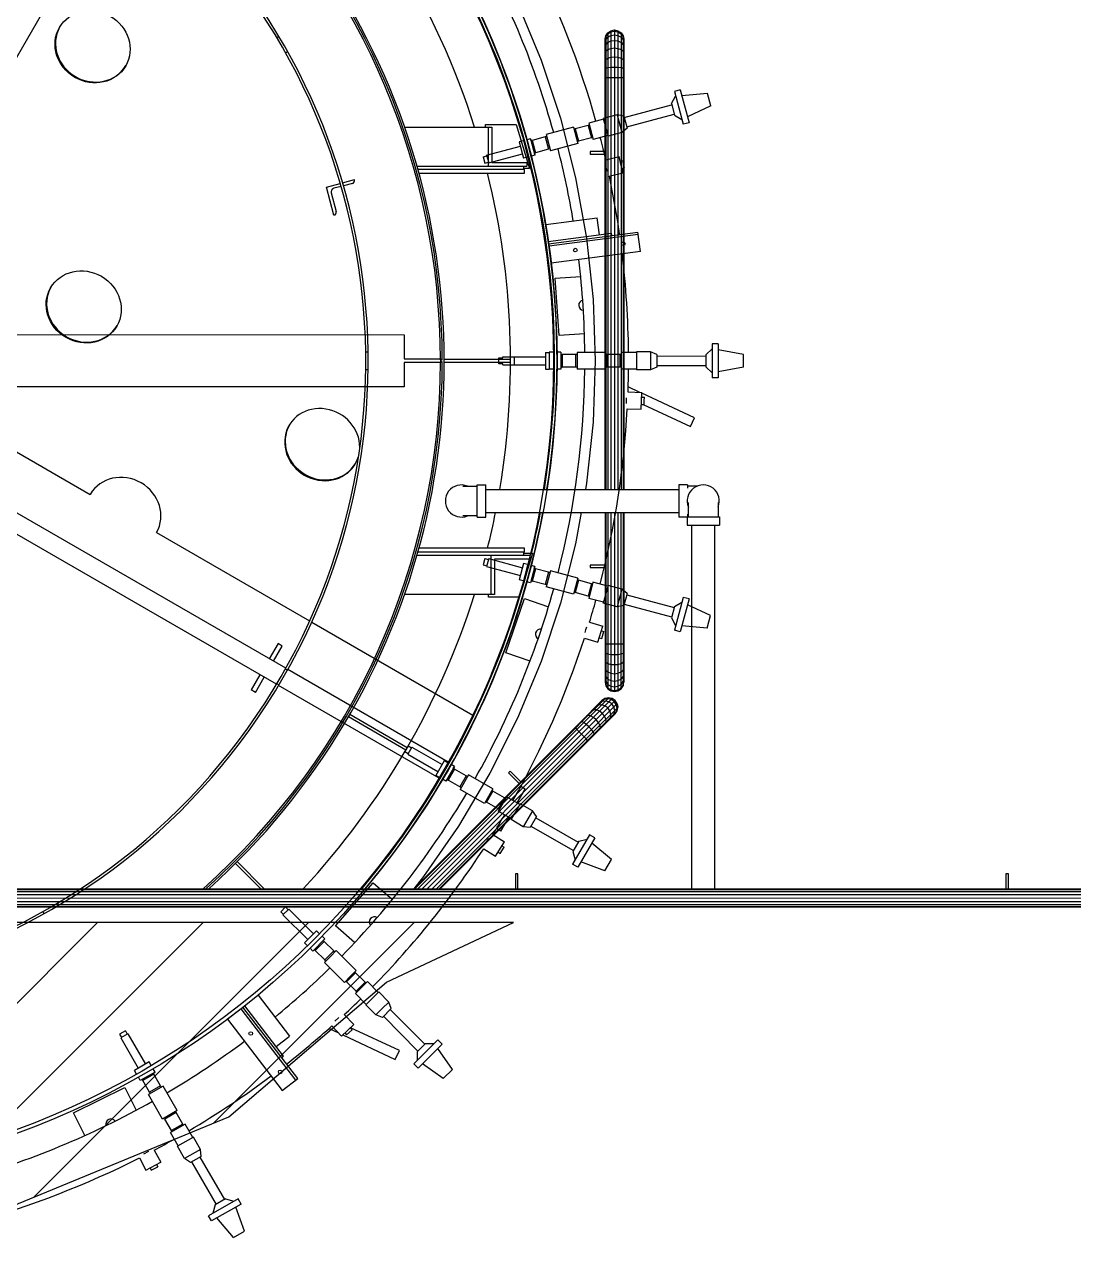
# Model space of a CAD drawing. Header units: metres. Extents: x 0 to 63075, y 0 to 44550.
# Drawn here: x 54205.7 to 54617.4, y 40020.3 to 40502.7 of the extents above; entities that cross this region are included whole.
import ezdxf

# ---------------------------------------------------------------- set-up
doc = ezdxf.new("R2010")
doc.units = ezdxf.units.M
doc.header["$LTSCALE"] = 75
for name, color, linetype in [('GSB', 7, 'Continuous'), ('ML6', 1, 'Continuous'), ('SDM', 7, 'Continuous'), ('SL1', 8, 'Continuous')]:
    doc.layers.add(name, color=color, linetype=linetype)
doc.styles.add('ROMANS', font='ROMANS.SHX')
doc.dimstyles.new('75___1-75', dxfattribs={"dimscale": 75, "dimtxt": 2.5, "dimasz": 2, "dimexe": 1.5, "dimexo": 1, "dimgap": 0.5, "dimtad": 1, "dimdec": 0, "dimzin": 12, "dimtxsty": 'ROMANS', "dimcen": 0, "dimclrd": 256, "dimclre": 256, "dimclrt": 3, "dimazin": 3, "dimtfac": 1, "dimtdec": 0, "dimtmove": 0, "dimatfit": 0, "dimfxl": 1, "dimlwd": -1, "dimlwe": -1, "dimarcsym": 0})

# ---------------------------------------------------------------- blocks, each defined once
blk = doc.blocks.new('A$C6bae614f')
at = {"layer": 'SL1'}
h = blk.add_hatch(dxfattribs=at)
h.set_pattern_fill('_USER', color=256, scale=195, angle=44.9981, style=0, pattern_type=0)
h.set_pattern_definition([(44.99813, (326091.56, -18363.04), (-137.8813, 137.89033), [])])
h.paths.add_polyline_path([(376406.8, 42185.9), (372018.9, 42186), (372785.1, 41875.4), (373361, 41489.1), (374114.6, 41350), (374938.5, 41379.9), (375662.7, 41677.5), (376074.4, 42029.7)])
for p, q in [((375654.2, 45394.7), (373905.1, 42365.4)), ((376417.1, 44588.9), (376478.5, 44440.5)), ((375793.5, 44501.8), (375788, 44498.6)), ((376646, 44494.6), (376647.8, 44503.9)), ((376646, 44492.1), (376647.8, 44501.2)), ((376647.8, 44503.9), (376647.8, 43317.8)), ((376647.8, 44503.9), (376653.1, 44511.8)), ((376647.8, 44501.2), (376653.1, 44508.9)), ((376647.8, 44493.1), (376653.1, 44500.2)), ((376653.1, 44511.8), (376661.1, 44517.1)), ((376653.1, 44508.9), (376661.1, 44514)), ((376653.1, 44511.8), (376653.1, 43317.8)), ((376653.1, 44500.2), (376661.1, 44505)), ((376661.1, 44517.1), (376661, 43317.8)), ((376661.1, 44517.1), (376670.4, 44519)), ((376661.1, 44514), (376670.4, 44515.8)), ((376661.1, 44505), (376670.4, 44506.6)), ((376670.4, 44519), (376679.7, 44517.1)), ((376670.4, 44519), (376670.4, 43317.8)), ((376670.4, 44515.8), (376679.7, 44514)), ((376670.4, 44506.6), (376679.7, 44505)), ((376679.7, 44517.1), (376687.6, 44511.8)), ((376679.7, 44517.1), (376679.7, 43317.8)), ((376679.7, 44514), (376687.6, 44508.9)), ((376679.7, 44505), (376687.6, 44500.2)), ((376687.6, 44511.8), (376692.9, 44503.9)), ((376687.6, 44508.9), (376687.6, 44511.8)), ((376687.6, 44508.9), (376692.9, 44501.2)), ((376687.6, 44508.9), (376687.6, 43317.8)), ((376687.6, 44500.2), (376692.9, 44493.1)), ((376692.9, 44503.9), (376694.8, 44494.6)), ((376692.9, 44501.2), (376692.9, 44503.9)), ((376692.9, 44501.2), (376692.9, 43317.8)), ((376692.9, 44501.2), (376694.8, 44492.1)), ((376646, 44494.6), (376646, 44492.1)), ((376646, 44484.7), (376647.8, 44493.1)), ((376646, 43317.8), (376646, 44492.1)), ((376646, 44472.8), (376647.8, 44480.1)), ((376647.8, 44480.1), (376653.1, 44486.2)), ((376647.8, 44462.7), (376653.1, 44467.7)), ((376653.1, 44486.2), (376661.1, 44490.4)), ((376653.1, 44467.7), (376661.1, 44471)), ((376661.1, 44490.4), (376670.4, 44491.8)), ((376661.1, 44471), (376670.4, 44472.1)), ((376670.4, 44491.8), (376679.7, 44490.4)), ((376670.4, 44472.1), (376679.7, 44471)), ((376679.7, 44490.4), (376687.6, 44486.2)), ((376679.7, 44471), (376687.6, 44467.7)), ((376687.6, 44486.2), (376692.9, 44480.1)), ((376687.6, 44467.7), (376692.9, 44462.7)), ((376692.9, 44493.1), (376694.8, 44484.7)), ((376692.9, 44480.1), (376694.8, 44472.8)), ((376694.8, 44492.1), (376694.8, 44494.6)), ((376694.8, 44492.1), (376694.8, 43317.8)), ((375810.5, 44459.6), (375816, 44462.8)), ((376478.5, 44440.5), (376529.2, 44288.1)), ((376646, 44456.9), (376647.8, 44462.7)), ((376646, 44438), (376647.8, 44442)), ((376647.8, 44442), (376653.1, 44445.4)), ((376653.1, 44445.4), (376661.1, 44447.7)), ((376661.1, 44447.7), (376670.4, 44448.5)), ((376670.4, 44448.5), (376679.7, 44447.7)), ((376679.7, 44447.7), (376687.6, 44445.4)), ((376687.6, 44445.4), (376692.9, 44442)), ((376692.9, 44462.7), (376694.8, 44456.9)), ((376692.9, 44442), (376694.8, 44438)), ((376646, 44416.8), (376647.8, 44418.9)), ((376647.8, 44418.9), (376653.1, 44420.7)), ((376653.1, 44420.7), (376661.1, 44421.8)), ((376661.1, 44421.8), (376670.4, 44422.2)), ((376670.4, 44422.2), (376679.7, 44421.8)), ((376679.7, 44421.8), (376687.6, 44420.7)), ((376687.6, 44420.7), (376692.9, 44418.9)), ((376692.9, 44418.9), (376694.8, 44416.8)), ((376646, 44394.6), (376694.8, 44394.6)), ((376819.2, 44326.4), (376830.5, 44345.9)), ((376842.4, 44362.6), (376827.1, 44358.5)), ((376827.1, 44358.5), (376850.1, 44272.6)), ((376842.4, 44362.6), (376865.4, 44276.7)), ((376913.3, 44352.9), (376846.6, 44347.1)), ((376922, 44320.5), (376913.3, 44352.9)), ((376696.2, 44290.3), (376819.9, 44323.7)), ((376819.2, 44326.4), (376827.3, 44296.4)), ((376922, 44320.5), (376861.3, 44292.2)), ((376333.7, 44272.1), (376413.7, 44272.1)), ((376333.7, 44265), (376333.7, 44272.1)), ((376413.7, 44272.1), (376448.7, 44157.1)), ((376529.2, 44288.1), (376569, 44132.4)), ((376641.9, 44285.6), (376603.1, 44275.2)), ((376603.1, 44275.2), (376614.5, 44232.7)), ((376677.2, 44297), (376641.4, 44287.4)), ((376641.4, 44287.4), (376653.7, 44241.3)), ((376677.2, 44297), (376689.6, 44250.9)), ((376695.2, 44294), (376677.2, 44297)), ((376695.2, 44294), (376703.7, 44262.5)), ((376702.7, 44266.2), (376826.5, 44299.1)), ((376827.3, 44296.4), (376846.8, 44285.1)), ((376865.4, 44276.7), (376850.1, 44272.6)), ((376121.9, 44265), (376349.6, 44265)), ((376340, 44265), (376340, 44163.4)), ((376349.6, 44265), (376349.6, 44173)), ((376489.7, 44239.3), (376455.8, 44230.3)), ((376493.8, 44240.2), (376489.7, 44239.3)), ((376489.7, 44239.3), (376498.3, 44207.1)), ((376563.5, 44264.6), (376492.3, 44245.5)), ((376492.3, 44245.5), (376503.7, 44203)), ((376563.5, 44264.6), (376574.9, 44222.1)), ((376564.9, 44259.3), (376567.8, 44260.2)), ((376601.6, 44269.3), (376567.8, 44260.2)), ((376567.8, 44260.2), (376576.4, 44228)), ((376604.5, 44269.9), (376601.6, 44269.3)), ((376601.6, 44269.3), (376610.2, 44237)), ((376613.1, 44238), (376610.2, 44237)), ((376653.3, 44243.1), (376614.5, 44232.7)), ((376689.6, 44250.9), (376653.7, 44241.3)), ((376703.7, 44262.5), (376689.6, 44250.9)), ((376336.4, 44192), (376424.6, 44215.6)), ((376432.1, 44229.6), (376421.6, 44226.8)), ((376432.1, 44229.6), (376421.6, 44226.8)), ((376421.6, 44226.8), (376433.1, 44183.8)), ((376451, 44234.7), (376441.3, 44232.1)), ((376451, 44234.7), (376441.3, 44232.1)), ((376451, 44234.7), (376462.5, 44191.7)), ((376452.5, 44229.2), (376451, 44234.7)), ((376452.5, 44229.2), (376455.8, 44230.3)), ((376455.8, 44230.3), (376464.5, 44198)), ((376498.3, 44207.1), (376464.5, 44198)), ((376502.3, 44208.3), (376498.3, 44207.1)), ((376574.9, 44222.1), (376503.7, 44203)), ((376573.5, 44227.4), (376576.4, 44228)), ((376610.2, 44237), (376576.4, 44228)), ((376327.2, 44187.5), (376336.8, 44190.1)), ((376327.2, 44187.5), (376331.7, 44170.7)), ((376336.4, 44192), (376341.9, 44171.4)), ((376341.9, 44171.4), (376430.1, 44195)), ((376443.6, 44186.7), (376433.1, 44183.8)), ((376443.6, 44186.7), (376433.1, 44183.8)), ((376462.5, 44191.7), (376452.8, 44189.1)), ((376462.5, 44191.7), (376452.8, 44189.1)), ((376461.1, 44197.3), (376464.5, 44198)), ((376461.1, 44197.3), (376462.5, 44191.7)), ((376606.9, 44200.9), (376606.9, 44194.6)), ((376646, 44200.9), (376606.9, 44200.9)), ((376606.9, 44194.6), (376646, 44194.6)), ((376647.6, 44179.9), (376682.7, 44188)), ((376692.6, 44145.2), (376682.7, 44188)), ((376685.4, 44176), (376692.3, 44177.6)), ((376694.4, 44168.2), (376692.3, 44177.6)), ((376154.1, 44163.4), (376441.6, 44163.4)), ((376435.4, 44153.9), (376156.8, 44153.9)), ((376159.4, 44144.4), (376435.4, 44144.4)), ((376331.7, 44170.7), (376341.4, 44173.2)), ((376349.6, 44173), (376441.6, 44173)), ((376433, 44163.4), (376433, 44153.9)), ((376448.7, 44157.1), (376433, 44157.1)), ((376435.4, 44144.4), (376435.4, 44153.9)), ((376441.6, 44173), (376441.6, 44163.4)), ((376647.1, 44164.1), (376650.4, 44149.9)), ((376657.1, 44136.9), (376692.6, 44145.2)), ((376689.8, 44157.2), (376696.6, 44158.8)), ((376696.6, 44158.8), (376694.4, 44168.2)), ((375917.5, 44108.2), (375953.9, 44117.9)), ((375956.1, 44110.2), (375937, 44105.1)), ((375960, 44119.6), (375991.1, 44127.9)), ((375985.4, 44118.1), (375962.2, 44111.9)), ((376569, 44132.4), (376597.5, 43974.4)), ((375937.2, 44034.6), (375917.5, 44108.2)), ((375929.9, 44092.9), (375942.9, 44044.4)), ((376490.7, 44010.2), (376625.3, 44027.9)), ((376631.1, 43983.8), (376625.3, 44027.9)), ((376497.6, 43966.2), (376662.3, 43987.9)), ((376498.5, 43960), (376731.7, 43990.7)), ((376732.5, 43984.4), (376499.5, 43953.7)), ((376662.3, 43987.9), (376663.1, 43981.6)), ((376738.3, 43940.3), (376731.7, 43990.7)), ((376498.7, 43960), (376505.3, 43909.6)), ((376597.5, 43974.4), (376614.6, 43814.7)), ((376738.3, 43940.3), (376505.3, 43909.6)), ((376515.9, 43870), (376582.3, 43874.3)), ((376525.7, 43720.3), (376515.9, 43870)), ((376614.6, 43814.7), (376620.4, 43654.2)), ((376592.1, 43724.6), (376525.7, 43720.3)), ((374662.5, 43722.5), (376120.4, 43722.4)), ((376120.4, 43722.4), (376120.4, 43658.9)), ((376925.7, 43698.6), (376925.7, 43609.7)), ((376941.5, 43698.6), (376925.7, 43698.6)), ((376941.5, 43698.6), (376941.5, 43609.7)), ((376026.6, 43676.7), (376020.2, 43676.7)), ((376368.5, 43661.9), (376378.5, 43661.9)), ((376368.5, 43646.4), (376368.5, 43661.9)), ((376378.5, 43661.9), (376378.5, 43664.8)), ((376378.5, 43664.8), (376408.5, 43664.8)), ((376408.5, 43664.8), (376408.5, 43643.5)), ((376408.5, 43664.8), (376490.4, 43664.8)), ((376490.4, 43676.2), (376490.4, 43632.2)), ((376490.4, 43676.2), (376499.9, 43676.2)), ((376499.9, 43676.4), (376499.9, 43631.9)), ((376510.8, 43676.4), (376499.9, 43676.4)), ((376530.4, 43676.4), (376520.3, 43676.4)), ((376530.4, 43676.4), (376530.4, 43631.9)), ((376530.4, 43676.2), (376530.4, 43676.4)), ((376530.4, 43670.7), (376533.9, 43670.9)), ((376533.9, 43670.9), (376533.9, 43637.5)), ((376568.9, 43670.9), (376533.9, 43670.9)), ((376568.9, 43670.9), (376568.9, 43637.5)), ((376573.1, 43670.7), (376568.9, 43670.9)), ((376573.1, 43676.2), (376573.1, 43632.2)), ((376646.7, 43676.2), (376573.1, 43676.2)), ((376646.7, 43676.2), (376646.7, 43632.2)), ((376646.7, 43670.7), (376649.7, 43670.9)), ((376649.7, 43670.9), (376649.7, 43637.5)), ((376684.7, 43670.9), (376649.7, 43670.9)), ((376684.7, 43670.9), (376684.7, 43637.5)), ((376687.7, 43670.7), (376684.7, 43670.9)), ((376687.7, 43676.2), (376687.7, 43632.2)), ((376727.9, 43676.2), (376687.7, 43676.2)), ((376727.9, 43678), (376727.9, 43630.3)), ((376765, 43678), (376727.9, 43678)), ((376765, 43678), (376765, 43630.3)), ((376781.6, 43670.5), (376765, 43678)), ((376781.6, 43670.5), (376781.6, 43637.8)), ((376781.6, 43666.6), (376909.7, 43666.9)), ((376909.7, 43669.7), (376925.7, 43685.7)), ((376909.7, 43669.7), (376909.7, 43638.6)), ((377007.4, 43671), (376941.5, 43682.6)), ((377007.4, 43637.3), (377007.4, 43671)), ((376020.2, 43631.7), (376026.6, 43631.7)), ((376120.4, 43658.9), (376215.6, 43658.9)), ((376120.4, 43649.4), (376120.4, 43585.9)), ((376215.6, 43649.4), (376120.4, 43649.4)), ((376215.6, 43658.9), (376215.6, 43649.4)), ((376215.6, 43656.6), (376220.4, 43656.6)), ((376220.4, 43651.8), (376215.6, 43651.8)), ((376398.9, 43657.3), (376225.4, 43657.4)), ((376225.4, 43651), (376398.9, 43651)), ((376378.5, 43646.4), (376368.5, 43646.4)), ((376378.5, 43643.5), (376378.5, 43646.4)), ((376378.5, 43643.5), (376408.5, 43643.5)), ((376408.5, 43643.5), (376490.4, 43643.5)), ((376490.4, 43632.2), (376499.9, 43632.2)), ((376510.8, 43631.9), (376499.9, 43631.9)), ((376530.4, 43631.9), (376520.3, 43631.9)), ((376530.4, 43637.7), (376533.9, 43637.5)), ((376530.4, 43632.2), (376530.4, 43631.9)), ((376568.9, 43637.5), (376533.9, 43637.5)), ((376573.1, 43637.7), (376568.9, 43637.5)), ((376646.7, 43632.2), (376573.1, 43632.2)), ((376620.4, 43654.2), (376614.6, 43493.7)), ((376646.7, 43637.7), (376649.7, 43637.5)), ((376684.7, 43637.5), (376649.7, 43637.5)), ((376687.7, 43637.7), (376684.7, 43637.5)), ((376727.9, 43632.2), (376687.7, 43632.2)), ((376765, 43630.3), (376727.9, 43630.3)), ((376781.6, 43637.8), (376765, 43630.3)), ((376781.6, 43641.7), (376909.7, 43641.5)), ((376909.7, 43638.6), (376925.7, 43622.7)), ((377007.4, 43637.3), (376941.5, 43625.7)), ((376941.5, 43609.7), (376925.7, 43609.7)), ((376120.4, 43585.9), (374662.5, 43586)), ((374850, 43565), (375300.3, 43305)), ((376706.1, 43572.6), (376742, 43571.4)), ((376737.2, 43571.5), (376706.5, 43585.9)), ((376740.5, 43527.4), (376742, 43571.4)), ((376879.7, 43505.1), (376742, 43569.3)), ((376701.5, 43557.5), (376701, 43542.9)), ((376741, 43539.7), (376747.9, 43539.5)), ((376741.6, 43559.1), (376748.6, 43558.8)), ((376745.7, 43539.6), (376869, 43482.1)), ((376747.9, 43539.5), (376748.3, 43549.1)), ((376748.3, 43549.1), (376748.6, 43558.8)), ((375811.2, 42850.2), (374642.2, 43525.1)), ((376704.1, 43528.6), (376740.5, 43527.4)), ((376869, 43482.1), (376879.7, 43505.1)), ((375787.1, 42808.4), (374618.1, 43483.3)), ((376614.6, 43493.7), (376597.5, 43334)), ((376274.4, 43326.5), (376311.6, 43326.5)), ((376311.6, 43245.6), (376311.6, 43329.6)), ((376311.6, 43329.6), (376333.9, 43329.6)), ((376333.9, 43245.6), (376333.9, 43329.6)), ((376333.9, 43317.8), (376839.2, 43317.8)), ((376597.5, 43334), (376594.5, 43317.8)), ((376839.2, 43329.6), (376839.2, 43245.6)), ((376861.4, 43329.6), (376839.2, 43329.6)), ((376861.4, 43329.6), (376861.4, 43321.6)), ((376886.7, 43326.5), (376861.4, 43326.5)), ((376863.8, 43246.3), (376863.8, 43283.6)), ((376941.6, 43283.6), (376941.6, 43246.3)), ((376311.6, 43248.7), (376274.4, 43248.7)), ((376311.6, 43245.6), (376333.9, 43245.6)), ((376333.9, 43257.4), (376839.2, 43257.4)), ((376583.6, 43257.4), (376568.9, 43175.9)), ((376646, 43257.4), (376645.9, 42816.3)), ((376647.8, 43257.4), (376647.8, 42804.4)), ((376653.1, 43257.4), (376653.1, 42799.4)), ((376661, 43257.4), (376661, 42791.2)), ((376670.4, 43257.4), (376670.3, 42789.4)), ((376679.7, 43257.4), (376679.7, 42791.2)), ((376687.6, 42799.4), (376687.6, 43257.4)), ((376692.9, 43257.4), (376692.9, 42807.2)), ((376694.8, 43257.4), (376694.7, 42816.3)), ((376860.7, 43245.6), (376839.2, 43245.6)), ((376860.7, 43246.3), (376944.7, 43246.3)), ((376860.7, 43246.3), (376860.7, 43224.1)), ((376861.4, 43253.6), (376861.4, 43246.3)), ((376861.4, 43248.7), (376863.8, 43248.7)), ((376944.7, 43246.3), (376944.7, 43224.1)), ((376860.7, 43224.1), (376944.7, 43224.1)), ((376872.5, 42274.1), (376872.5, 43224.1)), ((376932.8, 42274.1), (376932.9, 43224.1)), ((375473.5, 43205), (375873.6, 42974)), ((376156.8, 43154.4), (376435.3, 43154.4)), ((376435.3, 43164), (376159.4, 43164)), ((376456.3, 43150.9), (376421.3, 43035.9)), ((376433, 43154.4), (376433, 43144.9)), ((376433, 43150.9), (376456.3, 43150.9)), ((376435.3, 43154.4), (376435.3, 43164)), ((376568.9, 43175.9), (376529.2, 43020.3)), ((376448.9, 43144.9), (376154.1, 43144.9)), ((376331.7, 43137.7), (376327.2, 43120.8)), ((376327.2, 43120.8), (376336.8, 43118.2)), ((376331.7, 43137.7), (376341.3, 43135.1)), ((376341.8, 43136.9), (376336.3, 43116.4)), ((376336.3, 43116.4), (376424.5, 43092.7)), ((376341.8, 43136.9), (376430, 43113.3)), ((376347.3, 43144.9), (376347.3, 43043.3)), ((376356.9, 43135.4), (376356.9, 43043.3)), ((376448.9, 43135.4), (376356.9, 43135.4)), ((376433, 43124.5), (376421.5, 43081.5)), ((376443.6, 43121.7), (376433, 43124.5)), ((376443.6, 43121.7), (376433, 43124.5)), ((376448.9, 43144.9), (376448.9, 43135.4)), ((376462.5, 43116.6), (376451, 43073.6)), ((376462.5, 43116.6), (376452.7, 43119.2)), ((376462.5, 43116.6), (376452.7, 43119.2)), ((376461, 43111.1), (376462.5, 43116.6)), ((376645.9, 43120.1), (376606.8, 43120.1)), ((376606.8, 43120.1), (376606.8, 43113.8)), ((376606.8, 43113.8), (376645.9, 43113.8)), ((376432, 43078.7), (376421.5, 43081.5)), ((376432, 43078.7), (376421.5, 43081.5)), ((376464.5, 43110.3), (376455.8, 43078.1)), ((376461, 43111.1), (376464.5, 43110.3)), ((376498.3, 43101.3), (376464.5, 43110.3)), ((376498.3, 43101.3), (376489.6, 43069)), ((376503.7, 43105.3), (376492.3, 43062.8)), ((376502.3, 43100), (376498.3, 43101.3)), ((376574.8, 43086.2), (376503.7, 43105.3)), ((376574.8, 43086.2), (376563.5, 43043.8)), ((376451, 43073.6), (376441.2, 43076.2)), ((376451, 43073.6), (376441.2, 43076.2)), ((376452.5, 43079.2), (376451, 43073.6)), ((376452.5, 43079.2), (376455.8, 43078.1)), ((376489.6, 43069), (376455.8, 43078.1)), ((376493.7, 43068.1), (376489.6, 43069)), ((376563.5, 43043.8), (376492.3, 43062.8)), ((376576.4, 43080.4), (376567.7, 43048.1)), ((376573.4, 43080.9), (376576.4, 43080.4)), ((376610.2, 43071.3), (376576.4, 43080.4)), ((376610.2, 43071.3), (376601.5, 43039)), ((376614.4, 43075.6), (376603.1, 43033.1)), ((376613, 43070.3), (376610.2, 43071.3)), ((376653.2, 43065.2), (376614.4, 43075.6)), ((376653.7, 43067.1), (376641.3, 43020.9)), ((376689.5, 43057.5), (376653.7, 43067.1)), ((376689.5, 43057.5), (376677.2, 43011.3)), ((376703.6, 43045.9), (376689.5, 43057.5)), ((376356.9, 43043.3), (376121.9, 43043.3)), ((376341.3, 43035.9), (376341.3, 43043.3)), ((376421.3, 43035.9), (376341.3, 43035.9)), ((376386.9, 42890.5), (376435.1, 43032.5)), ((376435.1, 43032.5), (376498.1, 43011.1)), ((376529.2, 43020.3), (376478.5, 42867.9)), ((376564.9, 43049.1), (376567.7, 43048.1)), ((376601.5, 43039), (376567.7, 43048.1)), ((376604.5, 43038.5), (376601.5, 43039)), ((376641.8, 43022.7), (376603.1, 43033.1)), ((376677.2, 43011.3), (376641.3, 43020.9)), ((376703.6, 43045.9), (376695.2, 43014.3)), ((376696.2, 43018.1), (376819.9, 42984.7)), ((376702.6, 43042.1), (376826.5, 43009.2)), ((376827.2, 43011.9), (376846.7, 43023.2)), ((376850.1, 43035.7), (376838.6, 42992.8)), ((376865.4, 43031.6), (376842.4, 42945.8)), ((376865.4, 43031.6), (376850.1, 43035.7)), ((376695.2, 43014.3), (376677.2, 43011.3)), ((376827.2, 43011.9), (376819.2, 42981.9)), ((376838.6, 42992.8), (376827.1, 42949.9)), ((376921.9, 42987.9), (376861.2, 43016.1)), ((376913.2, 42955.4), (376921.9, 42987.9)), ((375879.1, 42970.8), (376300, 42727.8)), ((376597.1, 42957.4), (376595.1, 42951)), ((376605.4, 42970.9), (376639.8, 42960.4)), ((376626.9, 42918.3), (376639.8, 42960.4)), ((376819.2, 42981.9), (376830.4, 42962.4)), ((376913.2, 42955.4), (376846.5, 42961.3)), ((376592.1, 42928.9), (376626.9, 42918.3)), ((376595.1, 42951), (376592.8, 42943.5)), ((376630.5, 42930.1), (376637.2, 42928)), ((376636.2, 42948.6), (376642.9, 42946.5)), ((376637.2, 42928), (376642.9, 42946.5)), ((376842.4, 42945.8), (376827.1, 42949.9)), ((375791, 42914.8), (375768.1, 42875.1)), ((375779.1, 42868.8), (375802, 42908.5)), ((375802, 42908.5), (375791, 42914.8)), ((376449.9, 42869), (376386.9, 42890.5)), ((376645.9, 42913.8), (376694.7, 42913.8)), ((376645.9, 42891.5), (376647.8, 42889.4)), ((376647.8, 42889.4), (376653.1, 42887.7)), ((376687.6, 42887.7), (376692.9, 42889.4)), ((376692.9, 42889.4), (376694.7, 42891.5)), ((376478.5, 42867.9), (376417, 42719.5)), ((376645.9, 42870.4), (376647.8, 42866.3)), ((376647.8, 42866.3), (376653.1, 42862.9)), ((376653.1, 42887.7), (376661, 42886.5)), ((376653.1, 42862.9), (376661, 42860.6)), ((376661, 42886.5), (376670.3, 42886.1)), ((376661, 42860.6), (376670.3, 42859.8)), ((376670.3, 42886.1), (376679.7, 42886.5)), ((376670.3, 42859.8), (376679.7, 42860.6)), ((376679.7, 42886.5), (376687.6, 42887.7)), ((376679.7, 42860.6), (376687.6, 42862.9)), ((376687.6, 42862.9), (376692.9, 42866.3)), ((376692.9, 42866.3), (376694.7, 42870.4)), ((375743.9, 42833.3), (375721, 42793.6)), ((375732, 42787.2), (375754.9, 42826.9)), ((375810.4, 42848.8), (375815.9, 42845.6)), ((376236, 42604.9), (375816.7, 42847)), ((376645.9, 42851.4), (376647.8, 42845.6)), ((376645.9, 42835.6), (376647.8, 42828.3)), ((376647.8, 42845.6), (376653.1, 42840.7)), ((376647.8, 42828.3), (376653.1, 42822.1)), ((376653.1, 42840.7), (376661, 42837.4)), ((376661, 42837.4), (376670.3, 42836.2)), ((376670.3, 42836.2), (376679.7, 42837.4)), ((376679.7, 42837.4), (376687.6, 42840.7)), ((376687.6, 42840.7), (376692.9, 42845.6)), ((376687.6, 42822.1), (376692.9, 42828.3)), ((376692.9, 42845.6), (376694.7, 42851.4)), ((376692.9, 42828.3), (376694.7, 42835.6)), ((375732, 42787.2), (375721, 42793.6)), ((375793.4, 42806.6), (375787.9, 42809.8)), ((376211.9, 42563.1), (375792.6, 42805.2)), ((376645.9, 42823.7), (376647.8, 42815.3)), ((376645.9, 42816.3), (376647.8, 42807.2)), ((376645.9, 42816.3), (376645.9, 42813.8)), ((376645.9, 42813.8), (376647.8, 42804.4)), ((376647.8, 42815.3), (376653.1, 42808.1)), ((376647.8, 42807.2), (376653.1, 42799.4)), ((376647.8, 42804.4), (376653.1, 42796.5)), ((376653.1, 42822.1), (376661, 42818)), ((376653.1, 42808.1), (376661, 42803.4)), ((376653.1, 42799.4), (376661, 42794.3)), ((376653.1, 42799.4), (376653.1, 42796.5)), ((376653.1, 42796.5), (376661, 42791.2)), ((376661, 42818), (376670.3, 42816.5)), ((376661, 42803.4), (376670.3, 42801.7)), ((376661, 42794.3), (376670.3, 42792.5)), ((376670.3, 42816.5), (376679.7, 42818)), ((376670.3, 42801.7), (376679.7, 42803.4)), ((376670.3, 42792.5), (376679.7, 42794.3)), ((376679.7, 42818), (376687.6, 42822.1)), ((376679.7, 42803.4), (376687.6, 42808.1)), ((376679.7, 42794.3), (376687.6, 42799.4)), ((376679.7, 42791.2), (376687.6, 42796.5)), ((376687.6, 42808.1), (376692.9, 42815.3)), ((376692.9, 42807.2), (376687.6, 42799.4)), ((376687.6, 42796.5), (376692.9, 42804.4)), ((376687.6, 42799.4), (376687.6, 42796.5)), ((376692.9, 42815.3), (376694.7, 42823.7)), ((376692.9, 42807.2), (376694.7, 42816.3)), ((376692.9, 42804.4), (376694.7, 42813.8)), ((376692.9, 42807.2), (376692.9, 42804.4)), ((376694.7, 42816.3), (376694.7, 42813.8)), ((376582.8, 42710.7), (376636, 42763.9)), ((376585.5, 42710.8), (376643.7, 42769)), ((376590.5, 42708.3), (376652.9, 42770.7)), ((376596.9, 42703.6), (376662.1, 42768.8)), ((376638, 42763.3), (376630.7, 42758.7)), ((376643.7, 42769), (376636, 42763.9)), ((376636, 42763.9), (376637.7, 42765.7)), ((376645.6, 42771), (376637.7, 42765.7)), ((376646.8, 42764.6), (376638, 42763.3)), ((376643.7, 42769), (376645.6, 42771)), ((376652.9, 42770.7), (376643.7, 42769)), ((376655, 42772.8), (376645.6, 42771)), ((376655.7, 42762.4), (376646.8, 42764.6)), ((376652.9, 42770.7), (376655, 42772.8)), ((376662.1, 42768.8), (376652.9, 42770.7)), ((376664.3, 42771), (376655, 42772.8)), ((376663.5, 42757), (376655.7, 42762.4)), ((376661, 42791.2), (376670.3, 42789.4)), ((376662.1, 42768.8), (376664.3, 42771)), ((376670, 42763.5), (376662.1, 42768.8)), ((376663.5, 42757), (376672.2, 42765.7)), ((376672.2, 42765.7), (376664.3, 42771)), ((376675.4, 42755.6), (376670, 42763.5)), ((376670.3, 42789.4), (376679.7, 42791.2)), ((376677.5, 42757.7), (376672.2, 42765.7)), ((376128.7, 42642.7), (375978.4, 42729.4)), ((376603.8, 42697.3), (376663.5, 42757)), ((376668.9, 42749.2), (376610.2, 42690.4)), ((376616.5, 42741.8), (376611.1, 42739)), ((376614.9, 42683.9), (376677.3, 42746.3)), ((376623.8, 42741.6), (376616.5, 42741.8)), ((376617.3, 42676.2), (376670.5, 42729.4)), ((376617.4, 42679), (376675.6, 42737.1)), ((376628.8, 42754.1), (376622.3, 42750.2)), ((376631.7, 42738.3), (376623.8, 42741.6)), ((376636.9, 42754.7), (376628.8, 42754.1)), ((376639.1, 42732.5), (376631.7, 42738.3)), ((376645.4, 42752), (376636.9, 42754.7)), ((376644.9, 42725.1), (376639.1, 42732.5)), ((376653, 42746.5), (376645.4, 42752)), ((376658.6, 42738.8), (376653, 42746.5)), ((376661.3, 42730.3), (376658.6, 42738.8)), ((376660.7, 42722.2), (376661.3, 42730.3)), ((376668.9, 42749.2), (376663.5, 42757)), ((376665.2, 42724.2), (376669.9, 42731.4)), ((376675.4, 42755.6), (376668.9, 42749.2)), ((376671.2, 42740.2), (376668.9, 42749.2)), ((376669.9, 42731.4), (376671.2, 42740.2)), ((376670.5, 42729.4), (376675.6, 42737.1)), ((376670.5, 42729.4), (376672.2, 42731.2)), ((376672.2, 42731.2), (376677.5, 42739.1)), ((376675.4, 42755.6), (376677.5, 42757.7)), ((376677.3, 42746.3), (376675.4, 42755.6)), ((376675.6, 42737.1), (376677.3, 42746.3)), ((376675.6, 42737.1), (376677.5, 42739.1)), ((376679.4, 42748.4), (376677.3, 42746.3)), ((376677.5, 42757.7), (376679.4, 42748.4)), ((376677.5, 42739.1), (376679.4, 42748.4)), ((375975.2, 42723.9), (376125.5, 42637.2)), ((376417, 42719.5), (376345.1, 42575.9)), ((376582.8, 42710.7), (376567, 42695)), ((376585.5, 42710.8), (376568.3, 42693.6)), ((376590.5, 42708.3), (376572.1, 42689.9)), ((376596.9, 42703.6), (376577.7, 42684.3)), ((376585.5, 42710.8), (376582.8, 42710.7)), ((376603.8, 42697.3), (376584.3, 42677.7)), ((376590.5, 42708.3), (376585.5, 42710.8)), ((376596.9, 42703.6), (376590.5, 42708.3)), ((376603.8, 42697.3), (376596.9, 42703.6)), ((376601.9, 42727.2), (376597.7, 42725.6)), ((376608, 42725.9), (376601.9, 42727.2)), ((376610.2, 42690.4), (376603.8, 42697.3)), ((376615.3, 42721.9), (376608, 42725.9)), ((376622.4, 42715.9), (376615.3, 42721.9)), ((376628.5, 42708.7), (376622.4, 42715.9)), ((376632.4, 42701.5), (376628.5, 42708.7)), ((376633.8, 42695.3), (376632.4, 42701.5)), ((376648.2, 42717.2), (376644.9, 42725.1)), ((376645.6, 42704.5), (376648.4, 42710)), ((376648.4, 42710), (376648.2, 42717.2)), ((376656.8, 42715.7), (376660.7, 42722.2)), ((376146.1, 42274.1), (376567, 42695)), ((376148.7, 42274.1), (376568.3, 42693.6)), ((376156.2, 42274.1), (376572.1, 42689.9)), ((376167.4, 42274.1), (376577.7, 42684.3)), ((376180.6, 42274.1), (376584.3, 42677.7)), ((376193.8, 42274.1), (376590.9, 42671.1)), ((376205, 42274.1), (376596.5, 42665.5)), ((376572.1, 42689.9), (376567, 42695)), ((376596.5, 42665.5), (376572.1, 42689.9)), ((376610.2, 42690.4), (376590.9, 42671.1)), ((376614.9, 42683.9), (376596.5, 42665.5)), ((376600.2, 42661.8), (376596.5, 42665.5)), ((376617.4, 42679), (376600.2, 42661.8)), ((376601.5, 42660.4), (376617.3, 42676.2)), ((376614.9, 42683.9), (376610.2, 42690.4)), ((376617.4, 42679), (376614.9, 42683.9)), ((376617.3, 42676.2), (376617.4, 42679)), ((376632.2, 42691.1), (376633.8, 42695.3)), ((376131.1, 42647.7), (376122.4, 42632.5)), ((376122.4, 42632.5), (376131.1, 42627.5)), ((376140.8, 42644.3), (376130.1, 42625.9)), ((376131.1, 42647.7), (376139.8, 42642.7)), ((376140.8, 42644.3), (376219.9, 42598.7)), ((376212.5, 42274.1), (376600.2, 42661.8)), ((376601.5, 42660.4), (376215.1, 42274.1)), ((376601.5, 42660.4), (376600.2, 42661.8)), ((376130.1, 42625.9), (376209.2, 42580.2)), ((376225.7, 42608.7), (376203.4, 42570.2)), ((376235.1, 42603.3), (376225.7, 42608.7)), ((376235.1, 42603.3), (376225.7, 42608.7)), ((376212.8, 42564.7), (376203.4, 42570.2)), ((376212.8, 42564.7), (376203.4, 42570.2)), ((376252.1, 42593.4), (376229.8, 42554.9)), ((376252.3, 42586.9), (376235.6, 42558)), ((376252.1, 42593.4), (376243.3, 42598.5)), ((376252.1, 42593.4), (376243.3, 42598.5)), ((376249.2, 42588.5), (376252.1, 42593.4)), ((376249.2, 42588.5), (376252.3, 42586.9)), ((376282.6, 42569.4), (376252.3, 42586.9)), ((376345.1, 42575.9), (376263.1, 42437.7)), ((376282.6, 42569.4), (376265.9, 42540.5)), ((376288.9, 42571.9), (376266.9, 42533.8)), ((376286.2, 42567.1), (376282.6, 42569.4)), ((376352.7, 42535), (376288.9, 42571.9)), ((376397.9, 42581.2), (376393.5, 42576.7)), ((376393.5, 42576.7), (376421.1, 42549)), ((376425.6, 42553.5), (376397.9, 42581.2)), ((376229.8, 42554.9), (376221.1, 42560)), ((376229.8, 42554.9), (376221.1, 42560)), ((376232.7, 42559.9), (376229.8, 42554.9)), ((376232.7, 42559.9), (376235.6, 42558)), ((376265.9, 42540.5), (376235.6, 42558)), ((376269.7, 42538.5), (376265.9, 42540.5)), ((376437.2, 42534.2), (376425.4, 42541)), ((376330.7, 42496.9), (376266.9, 42533.8)), ((376352.7, 42535), (376330.7, 42496.9)), ((376352.7, 42529), (376336, 42500)), ((376350, 42530.3), (376352.7, 42529)), ((376383, 42511.5), (376352.7, 42529)), ((376388.2, 42514.5), (376366.2, 42476.4)), ((376383, 42511.5), (376366.3, 42482.5)), ((376385.5, 42509.8), (376383, 42511.5)), ((376423, 42494.5), (376388.2, 42514.5)), ((376416.5, 42498.2), (376437.2, 42534.2)), ((376333.5, 42501.7), (376336, 42500)), ((376366.3, 42482.5), (376336, 42500)), ((376401, 42456.4), (376366.2, 42476.4)), ((376369, 42481.2), (376366.3, 42482.5)), ((376423.9, 42496.1), (376400.1, 42454.7)), ((376456, 42477.6), (376423.9, 42496.1)), ((376456, 42477.6), (376432.2, 42436.2)), ((376466.7, 42462.7), (376456, 42477.6)), ((376373.7, 42424.2), (376394.5, 42460.1)), ((376432.2, 42436.2), (376400.1, 42454.7)), ((376466.7, 42462.7), (376450.4, 42434.4)), ((376464.7, 42459.3), (376575.8, 42395.5)), ((376263.1, 42437.7), (376171.5, 42305.8)), ((376352.3, 42415.7), (376382.9, 42396.6)), ((376373.7, 42424.2), (376361.9, 42431)), ((376450.4, 42434.4), (376432.2, 42436.2)), ((376452.3, 42437.8), (376563.1, 42373.5)), ((376605.5, 42415), (376561.1, 42338)), ((376619.2, 42407.1), (376574.8, 42330.1)), ((376619.2, 42407.1), (376605.5, 42415)), ((376328.7, 42378.6), (376359.6, 42359.3)), ((376337.3, 42399.1), (376333.1, 42392.5)), ((376340.8, 42404.9), (376337.3, 42399.1)), ((376359.6, 42359.3), (376382.9, 42396.6)), ((376372, 42366.1), (376382.3, 42382.5)), ((376376.3, 42386.2), (376382.3, 42382.5)), ((376577.3, 42397.9), (376561.7, 42371)), ((376577.3, 42397.9), (376599, 42403.8)), ((376662.5, 42350.2), (376611.2, 42393.2)), ((375754.9, 42274.1), (375684.2, 42344.8)), ((376366.1, 42369.8), (376372, 42366.1)), ((376561.7, 42371), (376567.6, 42349.2)), ((376645.7, 42321.1), (376582.8, 42344)), ((376645.7, 42321.1), (376662.5, 42350.2)), ((375679.8, 42340.3), (375745.9, 42274.1)), ((376411.5, 42313.2), (376411.5, 42274.1)), ((376417.8, 42313.2), (376411.5, 42313.2)), ((376417.8, 42274.1), (376417.8, 42313.2)), ((376574.8, 42330.1), (376561.1, 42338)), ((377694, 42313.1), (377694, 42274)), ((377700.3, 42313.1), (377694, 42313.1)), ((377700.3, 42274), (377700.3, 42313.1)), ((375941.1, 42176.9), (376040, 42289.7)), ((376040, 42289.7), (376090, 42245.8)), ((376171.5, 42305.8), (376146, 42274.1)), ((373265.3, 42274.2), (378000.3, 42274)), ((373265.3, 42272.3), (378009.7, 42272.2)), ((373265.3, 42267), (378017.6, 42266.9)), ((373265.3, 42259.1), (378022.9, 42259)), ((373265.3, 42249.8), (378024.7, 42249.6)), ((373238.1, 42240.4), (378022.9, 42240.3)), ((373265.3, 42232.5), (378017.6, 42232.4)), ((373265.3, 42227.2), (378009.7, 42227.1)), ((378000.3, 42225.2), (373265.3, 42225.4)), ((375175.8, 42214.2), (375178.9, 42208.7)), ((375217.9, 42231.2), (375214.7, 42236.7)), ((375810.6, 42226.2), (375798.3, 42213.9)), ((375819.1, 42220.5), (375804, 42205.5)), ((375810.6, 42226.2), (375817.7, 42219.2)), ((375819.1, 42220.5), (375883.6, 42155.9)), ((375798.3, 42213.9), (375805.3, 42206.8)), ((375804, 42205.5), (375868.6, 42140.9)), ((375891.8, 42164.1), (375860.4, 42132.7)), ((375899.5, 42156.4), (375891.8, 42164.1)), ((375899.5, 42156.4), (375891.8, 42164.1)), ((375991.1, 42133), (375941.1, 42176.9)), ((375868.1, 42125), (375860.4, 42132.7)), ((375868.1, 42125), (375860.4, 42132.7)), ((375881.9, 42111.1), (375874.8, 42118.3)), ((375881.9, 42111.1), (375874.8, 42118.3)), ((375913.4, 42142.6), (375881.9, 42111.1)), ((375912, 42136.2), (375888.3, 42112.6)), ((375913.4, 42142.6), (375906.2, 42149.7)), ((375913.4, 42142.6), (375906.2, 42149.7)), ((375909.3, 42138.5), (375913.4, 42142.6)), ((375909.3, 42138.5), (375912, 42136.2)), ((375936.7, 42111.4), (375912, 42136.2)), ((375886, 42115.2), (375881.9, 42111.1)), ((375886, 42115.2), (375888.3, 42112.6)), ((375913.1, 42087.8), (375888.3, 42112.6)), ((375927.9, 42096.6), (375912.3, 42081.1)), ((375936.7, 42111.4), (375913.1, 42087.8)), ((375916.2, 42085), (375913.1, 42087.8)), ((375943.4, 42112.2), (375927.9, 42096.6)), ((375939.5, 42108.3), (375936.7, 42111.4)), ((375995.5, 42060.1), (375943.4, 42112.2)), ((375964.4, 42029), (375912.3, 42081.1)), ((375995.5, 42060.1), (375979.9, 42044.6)), ((375993.9, 42054.2), (375982.1, 42042.4)), ((375991.6, 42056.2), (375993.9, 42054.2)), ((376018.6, 42029.5), (375993.9, 42054.2)), ((375979.9, 42044.6), (375964.4, 42029)), ((375968.3, 42032.9), (375970.3, 42030.6)), ((375982.1, 42042.4), (375970.3, 42030.6)), ((375995, 42005.9), (375970.3, 42030.6)), ((376024.5, 42031.1), (375993.4, 42000)), ((376018.6, 42029.5), (375995, 42005.9)), ((376020.6, 42027.2), (376018.6, 42029.5)), ((376052.9, 42002.7), (376024.5, 42031.1)), ((375738.8, 41995.9), (375821.4, 41888.2)), ((376021.8, 41971.6), (375993.4, 42000)), ((375997.3, 42003.9), (375995, 42005.9)), ((376054.2, 42004.1), (376037.3, 41987.2)), ((376080.4, 41977.8), (376054.2, 42004.1)), ((375694.3, 41960.1), (375659, 41933)), ((375699.3, 41963.9), (375694.3, 41960.1)), ((375837.3, 41773.6), (375694.3, 41960.1)), ((375842.4, 41777.5), (375699.2, 41964.1)), ((375805.3, 41836.2), (375704.2, 41968)), ((376037.3, 41987.2), (376020.4, 41970.3)), ((376046.7, 41944.1), (376020.4, 41970.3)), ((376063.5, 41961), (376046.7, 41944.1)), ((376080.4, 41977.8), (376063.5, 41961)), ((376086.8, 41960.7), (376063.8, 41937.6)), ((376086.8, 41960.7), (376080.4, 41977.8)), ((376084.1, 41958), (376174.9, 41867.6)), ((375659, 41933), (375802, 41746.6)), ((375950.3, 41937.4), (375939.7, 41927.5)), ((375964.2, 41944.9), (375988.8, 41918.6)), ((376063.8, 41937.6), (376046.7, 41944.1)), ((376066.5, 41940.4), (376156.9, 41849.6)), ((375392, 41902.1), (375376.8, 41893.4)), ((375376.8, 41893.4), (375381.8, 41884.7)), ((375398.6, 41894.4), (375380.2, 41883.8)), ((375392, 41902.1), (375397, 41893.5)), ((375398.6, 41894.4), (375444.3, 41815.3)), ((375924.3, 41908.5), (375948.7, 41897.1)), ((375931.8, 41915.2), (375956.6, 41888.6)), ((375956.6, 41888.6), (375988.8, 41918.6)), ((375965.6, 41897), (375970.4, 41891.9)), ((375970.4, 41891.9), (375984.5, 41905.1)), ((375979.8, 41910.2), (375984.5, 41905.1)), ((376108.2, 41850.8), (375980.1, 41910.5)), ((375380.2, 41883.8), (375425.8, 41804.7)), ((375786.2, 41861.2), (375821.4, 41888.2)), ((375960.1, 41891.8), (376097.5, 41827.7)), ((376208.6, 41878.7), (376145.8, 41815.9)), ((376219.8, 41867.5), (376157, 41804.7)), ((376176.9, 41869.6), (376165.9, 41858.6)), ((376176.9, 41869.6), (376199.5, 41869.6)), ((376219.8, 41867.5), (376208.6, 41878.7)), ((375800.2, 41832.4), (375805.3, 41836.2)), ((376097.5, 41827.7), (376108.2, 41850.8)), ((376165.9, 41858.6), (376154.9, 41847.6)), ((376154.9, 41847.6), (376154.9, 41825)), ((376246.9, 41801.4), (376208.5, 41856.2)), ((375454.3, 41821.1), (375415.8, 41798.9)), ((375421.2, 41789.5), (375415.8, 41798.9)), ((375421.2, 41789.5), (375415.8, 41798.9)), ((375459.8, 41811.7), (375454.3, 41821.1)), ((375459.8, 41811.7), (375454.3, 41821.1)), ((375469.6, 41794.7), (375464.5, 41803.5)), ((375469.6, 41794.7), (375464.5, 41803.5)), ((376157, 41804.7), (376145.8, 41815.9)), ((376223.1, 41777.6), (376168.3, 41816)), ((376223.1, 41777.6), (376246.9, 41801.4)), ((375431, 41772.5), (375426, 41781.2)), ((375431, 41772.5), (375426, 41781.2)), ((375469.6, 41794.7), (375431, 41772.5)), ((375436, 41775.3), (375431, 41772.5)), ((375436, 41775.3), (375437.6, 41772.2)), ((375466.5, 41788.9), (375437.6, 41772.2)), ((375455.1, 41741.9), (375437.6, 41772.2)), ((375464.6, 41791.8), (375469.6, 41794.7)), ((375464.6, 41791.8), (375466.5, 41788.9)), ((375484, 41758.6), (375466.5, 41788.9)), ((375802, 41746.6), (375842.4, 41777.5)), ((375256.2, 41688.3), (375390.7, 41754.6)), ((375390.7, 41754.6), (375420.1, 41694.9)), ((375490.7, 41757.6), (375452.6, 41735.6)), ((375489.4, 41671.8), (375452.6, 41735.6)), ((375484, 41758.6), (375455.1, 41741.9)), ((375457.4, 41738.4), (375455.1, 41741.9)), ((375485.9, 41754.9), (375484, 41758.6)), ((375527.5, 41693.8), (375490.7, 41757.6)), ((375285.6, 41628.6), (375256.2, 41688.3)), ((375527.5, 41693.8), (375489.4, 41671.8)), ((375494.2, 41674.6), (375495.5, 41671.9)), ((375524.4, 41688.6), (375495.5, 41671.9)), ((375513, 41641.6), (375495.5, 41671.9)), ((375522.8, 41691.1), (375524.4, 41688.6)), ((375541.9, 41658.3), (375524.4, 41688.6)), ((375548, 41658.3), (375509.9, 41636.3)), ((375530, 41601.5), (375509.9, 41636.3)), ((375541.9, 41658.3), (375513, 41641.6)), ((375514.7, 41639.1), (375513, 41641.6)), ((375543.3, 41655.5), (375541.9, 41658.3)), ((375568.1, 41623.5), (375548, 41658.3)), ((375569.7, 41624.5), (375528.4, 41600.6)), ((375588.3, 41592.4), (375569.7, 41624.5)), ((375452.2, 41587), (375439.3, 41580.2)), ((375467.5, 41590.6), (375484.4, 41558.9)), ((375546.9, 41568.5), (375528.4, 41600.6)), ((375588.3, 41592.4), (375546.9, 41568.5)), ((375590, 41574.2), (375561.8, 41557.9)), ((375586.7, 41572.2), (375651, 41461.4)), ((375590, 41574.2), (375588.3, 41592.4)), ((375428.5, 41570.3), (375445.6, 41538.2)), ((375445.6, 41538.2), (375484.4, 41558.9)), ((375456.5, 41544), (375459.8, 41537.8)), ((375459.8, 41537.8), (375476.8, 41546.9)), ((375473.6, 41553.1), (375476.8, 41546.9)), ((375561.8, 41557.9), (375546.9, 41568.5)), ((375565.1, 41559.8), (375629, 41448.7)), ((375686.5, 41463.4), (375609.5, 41419)), ((375694.4, 41449.7), (375617.4, 41405.3)), ((375626.5, 41447.3), (375620.7, 41425.5)), ((375653.4, 41462.8), (375626.5, 41447.3)), ((375653.4, 41462.8), (375675.2, 41457)), ((375694.4, 41449.7), (375686.5, 41463.4)), ((375617.4, 41405.3), (375609.5, 41419)), ((375674.3, 41362), (375631.3, 41413.3)), ((375703.4, 41378.8), (375680.5, 41441.7)), ((375674.3, 41362), (375703.4, 41378.8))]:
    blk.add_line(p, q, dxfattribs=at)
blk.add_lwpolyline([(376406.8, 42185.9), (372018.9, 42186), (372785.1, 41875.4), (373361, 41489.1), (374114.6, 41350), (374938.5, 41379.9), (375662.7, 41677.5), (376074.4, 42029.7)], close=True, dxfattribs=at)
for centre, radius in [((374370.4, 43654.2), 2150), ((374370.4, 43654.2), 2140.5), ((376693.5, 43960), 4.76), ((376568.2, 43943.5), 4.76), ((375719.8, 41895.5), 4.76), ((375796.7, 41795.2), 4.76)]:
    blk.add_circle(centre, radius, dxfattribs=at)
for centre, radius, start, end in [((374370.4, 43654.2), 2150, 350.9962, 178.8135), ((374370.4, 43654.2), 2143.5, 350.9687, 75.5738), ((374370.4, 43654.2), 2028.5, 17.5242, 72.754), ((374370.4, 43654.2), 1855, 311.9258, 226.0971), ((374370.4, 43654.2), 1850, 0.0718, 89.9244), ((374370.4, 43654.2), 1845.2, 0.072, 89.9242), ((374370.4, 43654.2), 1656.3, 68.3819, 51.6144), ((374370.4, 43654.2), 1650, 68.4144, 51.5819), ((374370.4, 43654.2), 2222.8, 15.5651, 29.4311), ((374370.4, 43654.2), 2337.1, 15.5375, 26.9195), ((374370.4, 43654.2), 2222.8, 9.4626, 14.4311), ((374370.4, 43654.2), 2337.1, 12.9982, 14.4588), ((374370.4, 43654.2), 2028.5, 350.4522, 13.9828), ((375983.4, 44125.8), 8, 284.9981, 14.9981), ((374370.4, 43654.2), 2337.1, 8.1208, 11.9195), ((375939.5, 44095.5), 10, 104.9981, 194.9981), ((375935.1, 44042.3), 8, 284.9981, 14.9981), ((374370.4, 43654.2), 2222.8, 0.5651, 6.8434), ((374370.4, 43654.2), 2337.1, 0.5375, 6.8754), ((376590.6, 43799.7), 13.5, 103.0844, 264.4119), ((374370.4, 43654.2), 1845.2, 311.5873, 359.9242), ((374370.4, 43654.2), 1850, 311.7531, 359.9244), ((374370.4, 43654.2), 2222.8, 345.5651, 359.4311), ((374370.4, 43654.2), 2337.1, 357.9982, 359.4588), ((374370.4, 43654.2), 2337.1, 345.5375, 356.9195), ((376270.4, 43287.6), 42, 67.5869, 292.4094), ((376902.7, 43287.6), 42, 337.5869, 202.4094), ((374370.4, 43654.2), 2150, 320.064, 349.3647), ((374370.4, 43654.2), 2028.5, 346.0134, 348.7197), ((374370.4, 43654.2), 2143.5, 346.4192, 349.3321), ((374370.4, 43654.2), 2143.5, 319.9184, 345.1114), ((374370.4, 43654.2), 2222.8, 330.5651, 344.4311), ((374370.4, 43654.2), 2028.5, 317.1268, 342.472), ((374370.4, 43654.2), 2337.1, 342.9982, 344.4588), ((374370.4, 43654.2), 2337.1, 330.5375, 341.9195), ((376477.3, 42939), 13.5, 80.583, 241.9133), ((374370.4, 43654.2), 2222.8, 315.5651, 329.4311), ((374370.4, 43654.2), 2337.1, 327.9982, 329.4588), ((374370.4, 43654.2), 2337.1, 315.5375, 326.9195), ((376043.2, 42187.1), 13.5, 58.0817, 219.4146), ((374370.4, 43654.2), 2222.8, 309.4626, 314.4311), ((374370.4, 43654.2), 2337.1, 312.9982, 314.4588), ((374370.4, 43654.2), 2337.1, 308.1208, 311.9195), ((374370.4, 43654.2), 2222.8, 300.5651, 306.8434), ((374370.4, 43654.2), 2337.1, 300.5375, 306.8754), ((374370.4, 43654.2), 2222.8, 285.5651, 299.4311), ((375354.4, 41658.7), 13.5, 35.5807, 196.9156), ((374370.4, 43654.2), 2337.1, 297.9982, 299.4588), ((374370.4, 43654.2), 2337.1, 285.5375, 296.9195)]:
    blk.add_arc(centre, radius, start, end, dxfattribs=at)
for centre in [(375306.2, 44475.1), (375283.1, 43795)]:
    blk.add_ellipse(centre, major_axis=(86.6, -50), ratio=0.92388, dxfattribs=at)
for centre, major_axis, start_param, end_param in [((375307.4, 44477.2), (86.6, -50), 3.154744, 6.270034), ((375284.3, 43797.2), (86.6, -50), 3.154744, 6.270034), ((375906.6, 43435), (86.6, -50), 1.963495, 6.506829), ((375906.6, 43435), (86.6, -50), 0.480816, 1.963495), ((375907.8, 43437.1), (86.6, -50), 3.154744, 6.270034), ((375386.9, 43255), (-86.6, 50), 3.141593, 6.283185)]:
    blk.add_ellipse(centre, major_axis=major_axis, ratio=0.92388, start_param=start_param, end_param=end_param, dxfattribs=at)
blk = doc.blocks.new('zw$15D4')
at = {"layer": 'ML6', "xscale": 0.2502808837766805, "yscale": 0.2502808837766805, "zscale": 0.2502808837766805}
blk.add_blockref('A$C6bae614f', (-85544.74, -3177.34), dxfattribs=at)

msp = doc.modelspace()

# ---------------------------------------------------------------- block references
at = {"layer": 'GSB', "xscale": 0.6000000000000068, "yscale": 0.6000000000000068, "zscale": 0.6000000000000068}
msp.add_blockref('zw$15D4', (49200, 35721.63), dxfattribs=at)

# ---------------------------------------------------------------- leaders
at = {"layer": 'SDM'}
msp.add_leader([(52766.71, 37891.88), (59453.13, 42438.72), (62243.43, 42438.72)], dimstyle='75___1-75', override={"dimtad": 0}, dxfattribs=at)

doc.saveas('drawing.dxf')
